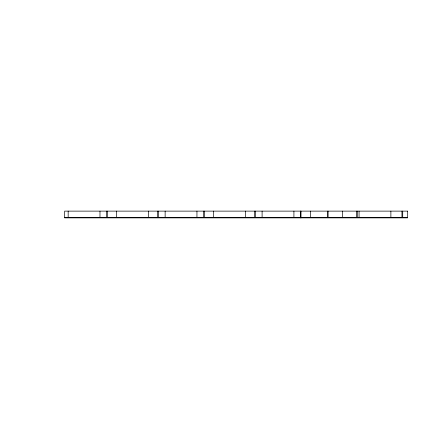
<?xml version="1.0" encoding="UTF-8"?>
<svg xmlns="http://www.w3.org/2000/svg" width="429" height="429" viewBox="0 0 429 429"><rect width="100%" height="100%" fill="white"/><g stroke="black" fill="none" stroke-linecap="round" stroke-linejoin="round"><path stroke-width="0.64" d="M64.65 217.669L327.391 217.669L327.391 211.122M327.815 217.669L356.612 217.669L356.612 211.122M356.976 217.669L401.946 217.669L401.946 211.122M402.338 217.669L407.55 217.669M402.718 211.122L402.718 217.669M390.883 211.122L390.883 217.669M359.068 211.122L359.068 217.669M357.298 211.122L357.298 217.669M342.401 211.122L342.401 217.669M328.11 211.122L328.11 217.669M310.585 211.122L310.585 217.669M301.019 211.122L301.002 217.878M300.563 211.122L300.563 217.878M300.498 211.122L300.498 217.669M293.919 211.122L293.919 217.669M262.098 211.122L262.098 217.669M255.518 211.122L255.518 217.669M254.51 211.122L254.51 217.669M245.431 211.122L245.431 217.669M213.615 211.122L213.615 217.669M204.542 211.122L204.542 217.669M203.528 211.122L203.528 217.669M196.949 211.122L196.949 217.669M165.133 211.122L165.133 217.669M158.553 211.122L158.553 217.669M157.54 211.122L157.54 217.669M148.466 211.122L148.466 217.669M116.65 211.122L116.65 217.669M107.572 211.122L107.572 217.669M106.564 211.122L106.564 217.669M99.984 211.122L99.984 217.669M69.932 217.669L65.122 217.669M68.168 211.122L68.168 217.669M407.55 211.122L64.65 211.122L64.65 217.878L407.55 217.878L407.55 211.122"/></g></svg>
